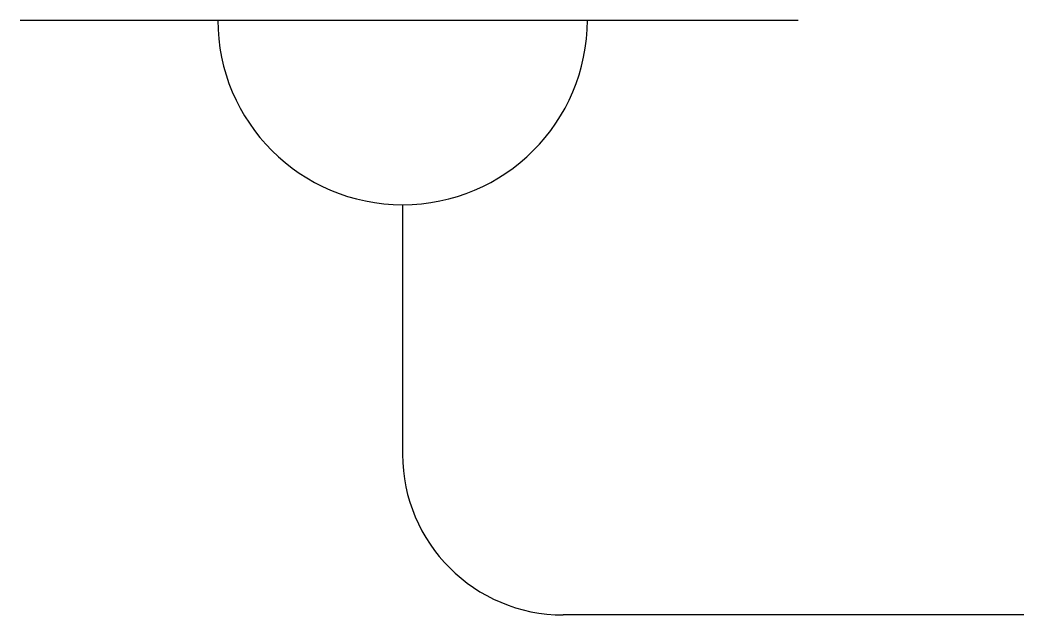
# Model space of a CAD drawing. Header units: metres. Extents: x 3588 to 4773, y -107886 to -107184.
import ezdxf

# ---------------------------------------------------------------- set-up
doc = ezdxf.new("R2010")
doc.units = ezdxf.units.M
doc.layers.add('DET1', color=1, linetype='Continuous')

msp = doc.modelspace()

# ---------------------------------------------------------------- linework, layer by layer
at = {"layer": 'DET1'}
for p, q in [((3588, -107183.88), (4506.3, -107183.88)), ((4039.37, -107401.96), (4039.37, -107696.85)), ((4772.52, -107886.49), (4229.01, -107886.49))]:
    msp.add_line(p, q, dxfattribs=at)
for centre, radius, end in [((4039.37, -107183.88), 218.08, 0), ((4229.01, -107696.85), 189.64, 270)]:
    msp.add_arc(centre, radius, 180, end, dxfattribs=at)

doc.saveas('drawing.dxf')
